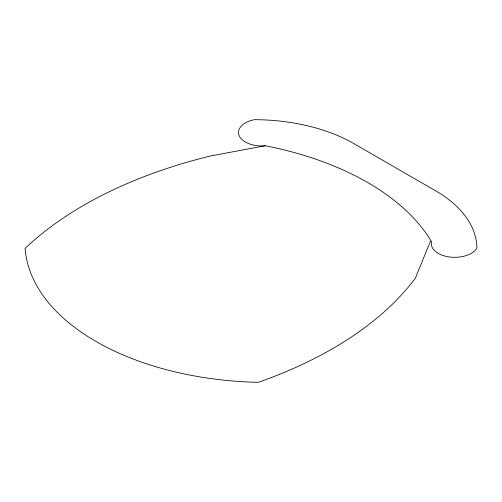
<?xml version="1.0" encoding="UTF-8"?>
<svg xmlns="http://www.w3.org/2000/svg" width="502" height="502" viewBox="0 0 502 502"><rect width="100%" height="100%" fill="white"/><g stroke="black" fill="none" stroke-linecap="round" stroke-linejoin="round"><path stroke-width="0.75" d="M430.49 241.129L415.336 278.227A392.558 226.64 0 0 1 258.285 382.329A242.522 140.02 0 0 1 25.1 248.383A398.356 229.985 0 0 1 210.181 156.059L265.263 145.737A265.859 153.493 0 0 1 431.594 241.914A23.368 13.491 0 0 0 449.359 256.955A23.368 13.491 0 0 0 476.9 248.088A142.016 81.989 0 0 0 438.202 192.31L351.086 142.016A142.016 81.989 0 0 0 254.47 119.671A23.368 13.491 0 0 0 239.121 135.571A23.368 13.491 0 0 0 265.169 145.831"/></g></svg>
